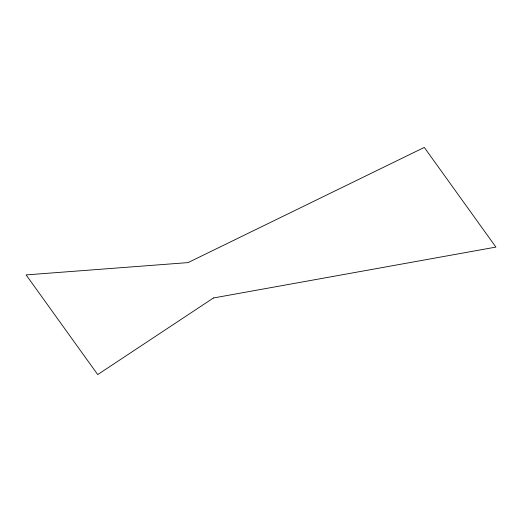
<?xml version="1.0" encoding="UTF-8"?>
<svg xmlns="http://www.w3.org/2000/svg" width="522" height="522" viewBox="0 0 522 522"><rect width="100%" height="100%" fill="white"/><g stroke="black" fill="none" stroke-linecap="round" stroke-linejoin="round"><path stroke-width="0.78" d="M213.452 297.977L97.712 374.581L26.1 274.905L188.037 262.605L424.288 147.419L495.9 247.095L213.452 297.977"/></g></svg>
